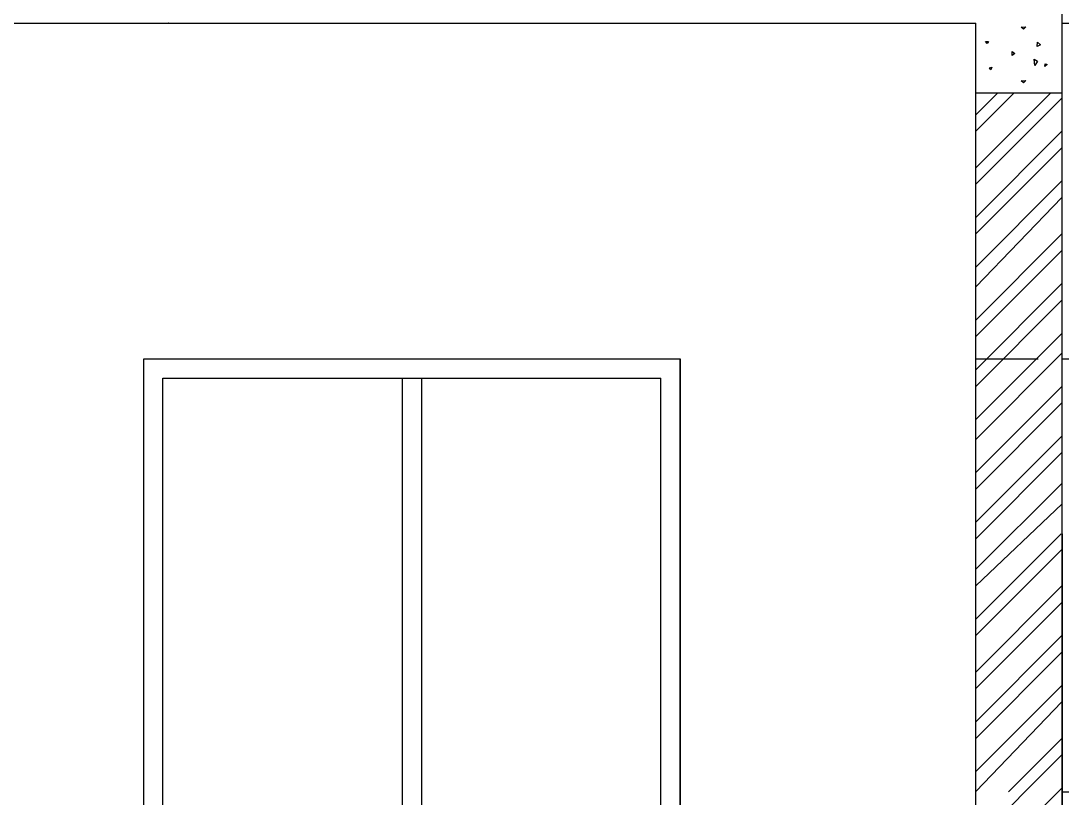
# Model space of a CAD drawing. Header units: inches. Extents: x 140261 to 278399, y 61833 to 125561.
# Drawn here: x 141483 to 141591.6, y 63472 to 63553 of the extents above; entities that cross this region are included whole.
import ezdxf

# ---------------------------------------------------------------- set-up
doc = ezdxf.new("R2010")
doc.units = ezdxf.units.IN
doc.linetypes.add('Aec_Rating_Smoke', pattern=[9, 4.5, 2, -2.5])
doc.layers.add('PDF_0', color=7, linetype='Continuous')
doc.layers.add('section annotaion', color=210, linetype='Aec_Rating_Smoke')

msp = doc.modelspace()

# ---------------------------------------------------------------- linework, layer by layer
for p, q in [((141591.6, 63390.88), (141591.6, 63592.34)), ((141591.6, 63390.88), (141591.6, 63592.34)), ((141467.58, 63552.79), (141582.6, 63552.79)), ((141497.93, 63552.79), (141498.42, 63552.81)), ((141498.42, 63552.81), (141498.39, 63552.79)), ((141569.09, 63552.78), (141569.58, 63552.8)), ((141569.58, 63552.8), (141569.57, 63552.79)), ((141582.6, 63390.88), (141582.6, 63552.79)), ((141587.32, 63552.38), (141587.81, 63552.41)), ((141587.57, 63552.17), (141587.32, 63552.38)), ((141587.81, 63552.41), (141587.57, 63552.17)), ((141583.61, 63550.88), (141583.93, 63550.87)), ((141583.77, 63550.65), (141583.61, 63550.88)), ((141583.93, 63550.87), (141583.77, 63550.65)), ((141586.38, 63549.82), (141586.67, 63549.64)), ((141586.38, 63549.41), (141586.38, 63549.82)), ((141589.01, 63550.37), (141589.02, 63550.8)), ((141589.36, 63550.53), (141589.01, 63550.37)), ((141589.02, 63550.8), (141589.36, 63550.53)), ((141586.67, 63549.64), (141586.38, 63549.41)), ((141588.7, 63549.03), (141589.03, 63548.82)), ((141588.75, 63548.38), (141588.7, 63549.03)), ((141589.03, 63548.82), (141588.75, 63548.38)), ((141584.02, 63548.12), (141584.27, 63548.19)), ((141584.17, 63547.93), (141584.02, 63548.12)), ((141584.27, 63548.19), (141584.17, 63547.93)), ((141589.81, 63548.28), (141589.84, 63548.53)), ((141590.04, 63548.47), (141589.81, 63548.28)), ((141589.84, 63548.53), (141590.04, 63548.47)), ((141587.32, 63546.77), (141587.81, 63546.79)), ((141587.57, 63546.55), (141587.32, 63546.77)), ((141587.81, 63546.79), (141587.57, 63546.55)), ((141591.6, 63545.5), (141582.6, 63545.5)), ((141495.82, 63437.2), (141495.82, 63517.77)), ((141495.82, 63517.77), (141551.75, 63517.77)), ((141551.75, 63517.77), (141551.75, 63437.2)), ((141551.75, 63437.2), (141551.75, 63517.77)), ((141497.82, 63515.77), (141549.75, 63515.77)), ((141497.82, 63437.2), (141497.82, 63515.77)), ((141522.78, 63515.77), (141522.78, 63437.2)), ((141524.78, 63515.77), (141524.78, 63437.2)), ((141549.75, 63437.2), (141549.75, 63515.77)), ((141591.6, 63499.53), (141591.6, 63390.88))]:
    msp.add_line(p, q)
at = {"layer": 'PDF_0', "lineweight": 25}
for points in [[(141582.6, 63552.33), (141582.6, 63552.34)], [(141582.6, 63551.88), (141582.6, 63551.89)], [(141582.6, 63548.43), (141582.6, 63548.44)], [(141582.6, 63546.7), (141582.6, 63546.71)], [(141582.6, 63543.24), (141584.85, 63545.5)], [(141582.6, 63537.71), (141590.38, 63545.5)], [(141582.6, 63541.52), (141586.58, 63545.5)], [(141582.6, 63535.99), (141591.58, 63544.97)], [(141582.6, 63532.53), (141591.58, 63541.52)], [(141582.6, 63530.8), (141591.58, 63539.79)], [(141582.6, 63527.35), (141591.58, 63536.33)], [(141582.6, 63525.27), (141591.58, 63534.6)], [(141582.6, 63521.82), (141591.58, 63530.8)], [(141582.6, 63520.09), (141591.58, 63529.07)], [(141582.6, 63516.63), (141591.58, 63525.62)], [(141582.6, 63514.9), (141591.58, 63523.89)], [(141582.6, 63511.45), (141591.58, 63520.43)], [(141582.6, 63509.37), (141591.58, 63518.36)], [(141582.6, 63505.92), (141591.58, 63514.9)], [(141582.6, 63504.19), (141591.58, 63513.18)], [(141582.6, 63500.74), (141591.58, 63509.72)], [(141582.6, 63499.01), (141591.58, 63507.99)], [(141582.61, 63495.82), (141591.6, 63504.81)], [(141582.61, 63494.09), (141591.6, 63502.64)], [(141582.61, 63490.63), (141591.51, 63499.53)], [(141582.61, 63488.91), (141591.59, 63497.89)], [(141582.61, 63485.1), (141591.59, 63494.09)], [(141582.61, 63483.38), (141591.59, 63492.36)], [(141582.61, 63479.92), (141591.59, 63488.91)], [(141582.61, 63478.19), (141591.59, 63487.18)], [(141582.61, 63474.74), (141591.59, 63483.72)], [(141582.61, 63472.66), (141591.59, 63481.99)], [(141586.02, 63472.62), (141591.59, 63478.19)], [(141582.61, 63467.48), (141591.59, 63476.46)], [(141582.61, 63464.02), (141591.59, 63473.01)]]:
    msp.add_lwpolyline(points, dxfattribs=at)
at = {"layer": 'section annotaion'}
for p, q in [((141591.6, 63552.79), (141647.87, 63552.79)), ((141582.6, 63517.77), (141647.87, 63517.77)), ((141591.6, 63472.62), (141647.87, 63472.62))]:
    msp.add_line(p, q, dxfattribs=at)

doc.saveas('drawing.dxf')
